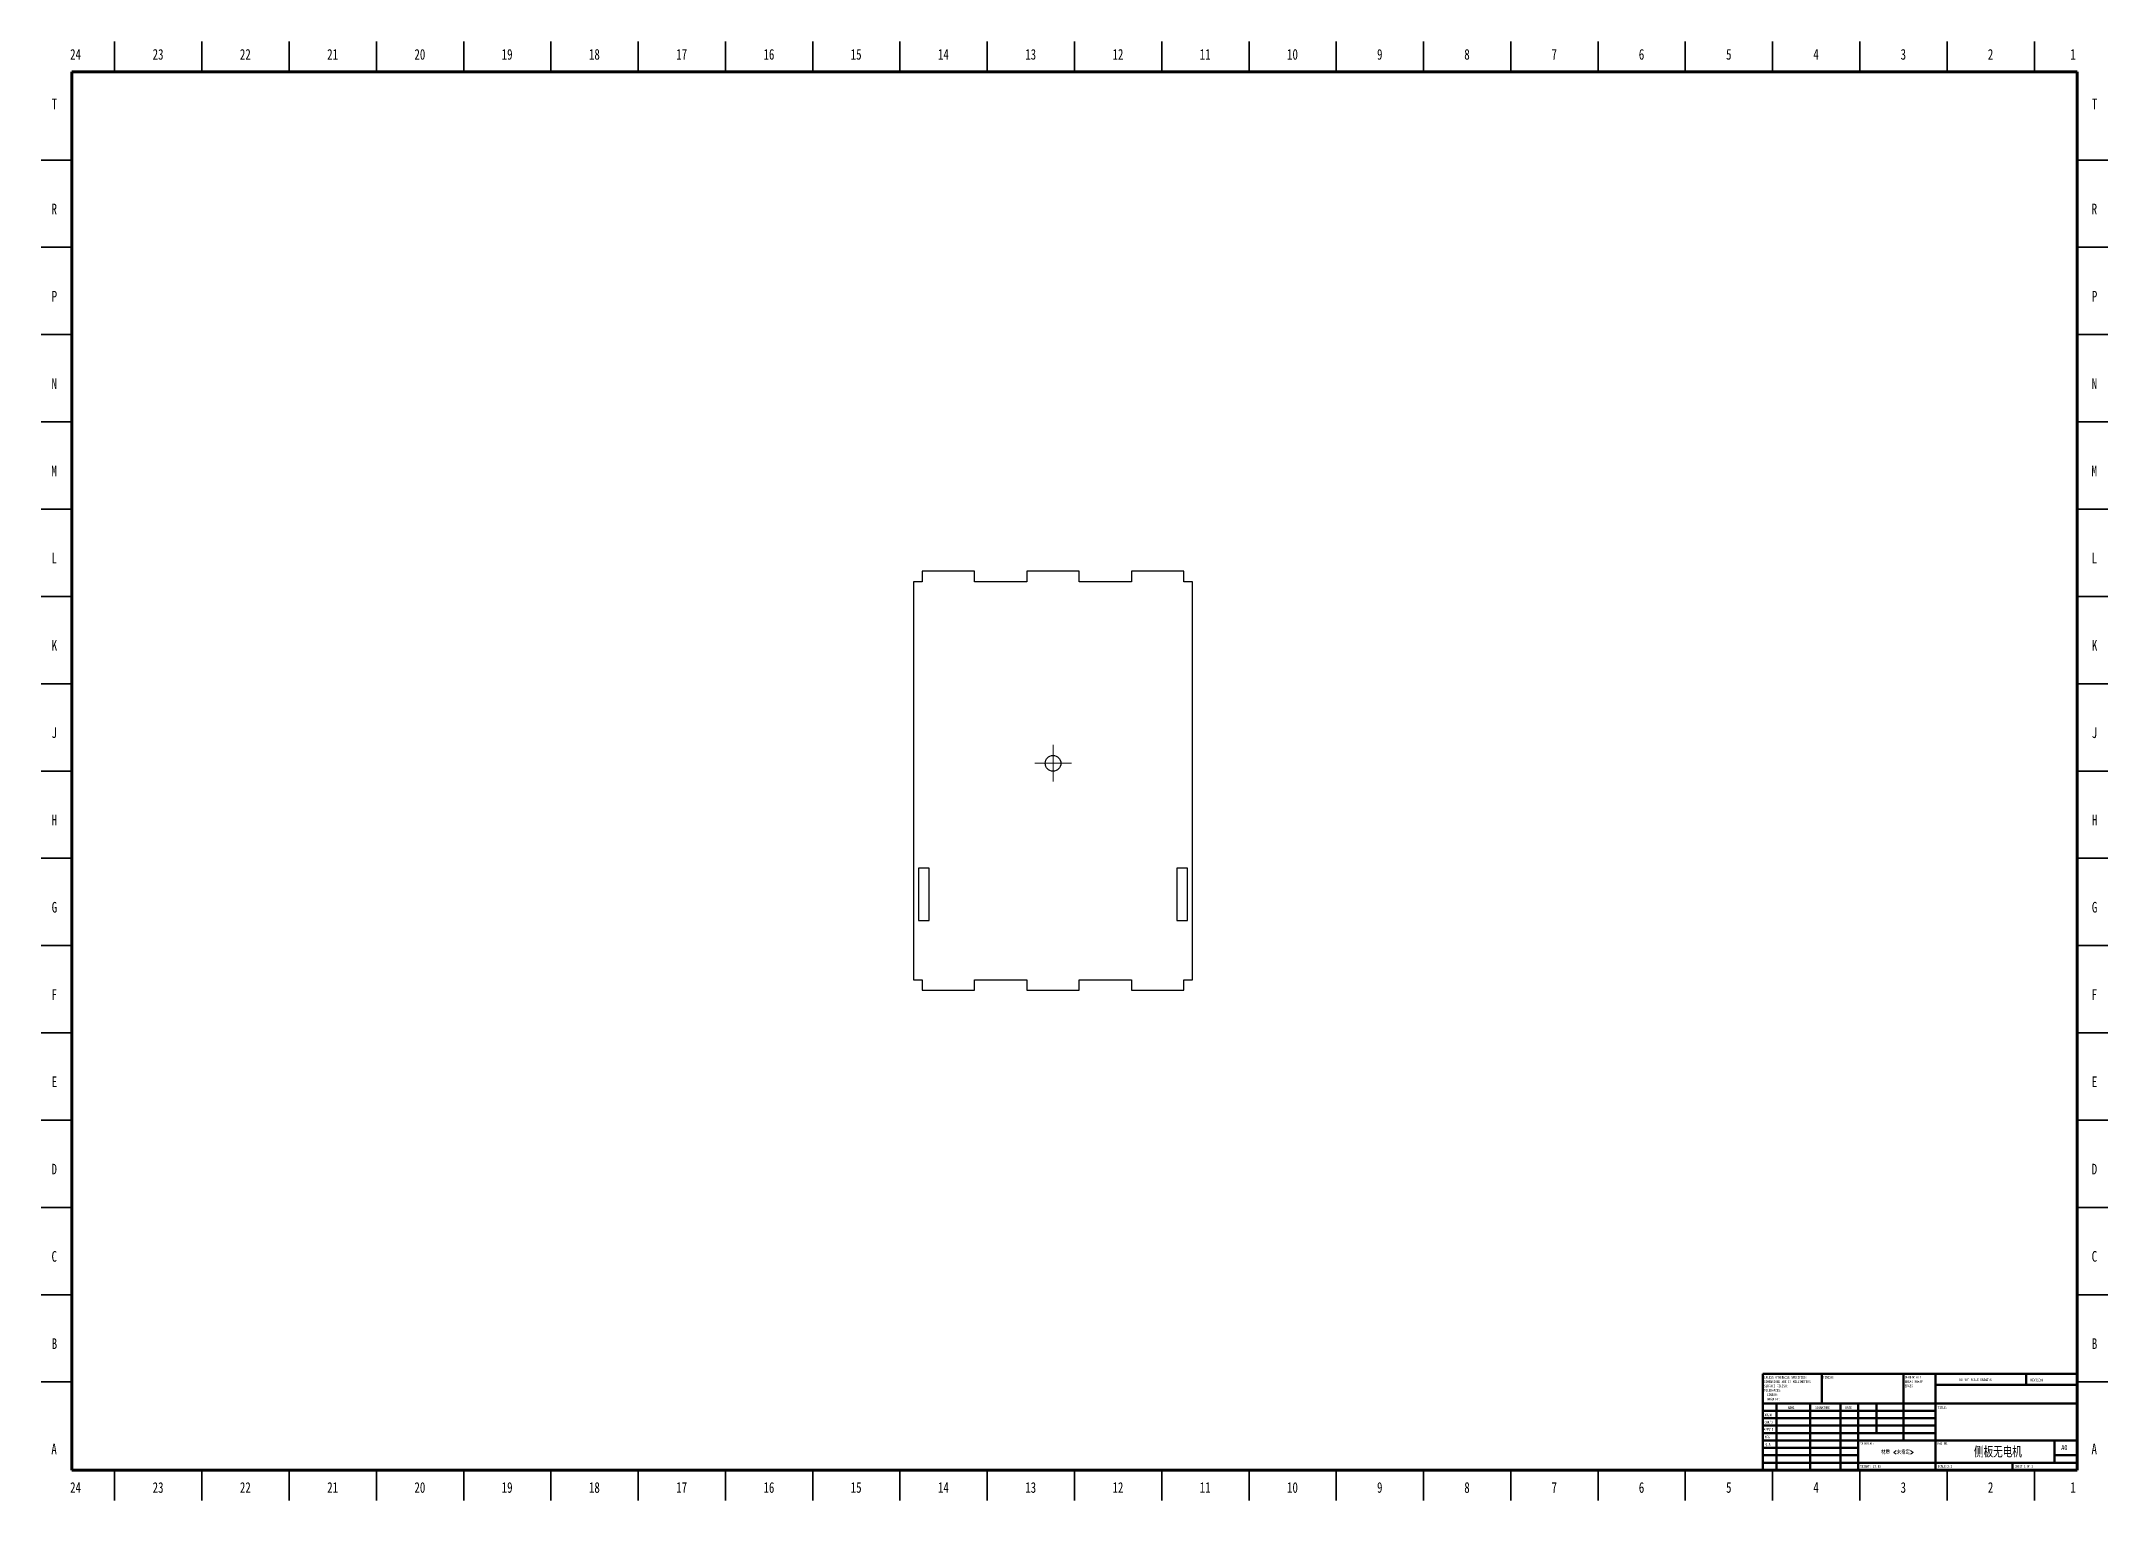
# Model space of a CAD drawing. Header units: millimetres. Extents: x 2 to 1186, y 2 to 838.
import ezdxf

# ---------------------------------------------------------------- set-up
doc = ezdxf.new("R2010")
doc.units = ezdxf.units.MM
doc.styles.add('SLDTEXTSTYLE0', font='TXT', dxfattribs={"width": 0.75})
doc.styles.add('SLDTEXTSTYLE1', font='TXT', dxfattribs={"width": 0.686449})
doc.styles.add('SLDTEXTSTYLE2', font='TXT', dxfattribs={"width": 0.6875})
doc.styles.add('SLDTEXTSTYLE3', font='TXT', dxfattribs={"width": 0.75, "bigfont": 'bigfont'})

# ---------------------------------------------------------------- blocks, each defined once
blk = doc.blocks.new('SW_CENTERMARKSYMBOL_0')
at = {"color": 0, "linetype": 'Continuous', "lineweight": 18}
for p, q in [((-6, 0), (-10.5, 0)), ((0, 0), (-6, 0)), ((0, 6), (0, 10.5)), ((0, 0), (0, 6)), ((0, 0), (0, -6)), ((0, 0), (6, 0)), ((6, 0), (10.5, 0)), ((0, -6), (0, -10.5))]:
    blk.add_line(p, q, dxfattribs=at)

msp = doc.modelspace()

# ---------------------------------------------------------------- linework, layer by layer
at = {"color": 7, "linetype": 'Continuous', "lineweight": 35}
for p, q in [((44.5, 821), (44.5, 838.5)), ((94.5, 821), (94.5, 838.5)), ((144.5, 821), (144.5, 838.5)), ((194.5, 821), (194.5, 838.5)), ((244.5, 821), (244.5, 838.5)), ((294.5, 821), (294.5, 838.5)), ((344.5, 821), (344.5, 838.5)), ((394.5, 821), (394.5, 838.5)), ((444.5, 821), (444.5, 838.5)), ((494.5, 821), (494.5, 838.5)), ((544.5, 821), (544.5, 838.5)), ((594.5, 838.5), (594.5, 821)), ((594.5, 821), (594.5, 838.5)), ((644.5, 821), (644.5, 838.5)), ((694.5, 821), (694.5, 838.5)), ((744.5, 821), (744.5, 838.5)), ((794.5, 821), (794.5, 838.5)), ((844.5, 821), (844.5, 838.5)), ((894.5, 821), (894.5, 838.5)), ((944.5, 821), (944.5, 838.5)), ((994.5, 821), (994.5, 838.5)), ((1044.5, 821), (1044.5, 838.5)), ((1094.5, 821), (1094.5, 838.5)), ((1144.5, 821), (1144.5, 838.5)), ((20, 770.5), (2.5, 770.5)), ((1169, 770.5), (1186.5, 770.5)), ((20, 720.5), (2.5, 720.5)), ((1169, 720.5), (1186.5, 720.5)), ((20, 670.5), (2.5, 670.5)), ((1169, 670.5), (1186.5, 670.5)), ((20, 620.5), (2.5, 620.5)), ((1169, 620.5), (1186.5, 620.5)), ((20, 570.5), (2.5, 570.5)), ((1169, 570.5), (1186.5, 570.5)), ((20, 520.5), (2.5, 520.5)), ((1169, 520.5), (1186.5, 520.5)), ((20, 470.5), (2.5, 470.5)), ((1169, 470.5), (1186.5, 470.5)), ((2.5, 420.5), (20, 420.5)), ((20, 420.5), (2.5, 420.5)), ((1186.5, 420.5), (1169, 420.5)), ((1169, 420.5), (1186.5, 420.5)), ((20, 370.5), (2.5, 370.5)), ((1169, 370.5), (1186.5, 370.5)), ((20, 320.5), (2.5, 320.5)), ((1169, 320.5), (1186.5, 320.5)), ((20, 270.5), (2.5, 270.5)), ((1169, 270.5), (1186.5, 270.5)), ((20, 220.5), (2.5, 220.5)), ((1169, 220.5), (1186.5, 220.5)), ((20, 170.5), (2.5, 170.5)), ((1169, 170.5), (1186.5, 170.5)), ((20, 120.5), (2.5, 120.5)), ((1169, 120.5), (1186.5, 120.5)), ((20, 70.5), (2.5, 70.5)), ((1169, 70.5), (1186.5, 70.5)), ((44.5, 20), (44.5, 2.5)), ((94.5, 20), (94.5, 2.5)), ((144.5, 20), (144.5, 2.5)), ((194.5, 20), (194.5, 2.5)), ((244.5, 20), (244.5, 2.5)), ((294.5, 20), (294.5, 2.5)), ((344.5, 20), (344.5, 2.5)), ((394.5, 20), (394.5, 2.5)), ((444.5, 20), (444.5, 2.5)), ((494.5, 20), (494.5, 2.5)), ((544.5, 20), (544.5, 2.5)), ((594.5, 2.5), (594.5, 20)), ((594.5, 20), (594.5, 2.5)), ((644.5, 20), (644.5, 2.5)), ((694.5, 20), (694.5, 2.5)), ((744.5, 20), (744.5, 2.5)), ((794.5, 20), (794.5, 2.5)), ((844.5, 20), (844.5, 2.5)), ((894.5, 20), (894.5, 2.5)), ((944.5, 20), (944.5, 2.5)), ((994.5, 20), (994.5, 2.5)), ((1044.5, 20), (1044.5, 2.5)), ((1094.5, 20), (1094.5, 2.5)), ((1144.5, 20), (1144.5, 2.5))]:
    msp.add_line(p, q, dxfattribs=at)
at = {"color": 7, "linetype": 'Continuous', "lineweight": 70}
for p, q in [((20, 20), (20, 821)), ((20, 821), (1169, 821)), ((1169, 821), (1169, 20)), ((1169, 20), (20, 20))]:
    msp.add_line(p, q, dxfattribs=at)
at = {"color": 7, "linetype": 'Continuous', "lineweight": 25}
for p, q in [((507.2, 534.9), (507.2, 528.9)), ((537.2, 534.9), (507.2, 534.9)), ((537.2, 528.9), (537.2, 534.9)), ((567.2, 534.9), (567.2, 528.9)), ((597.2, 534.9), (567.2, 534.9)), ((597.2, 528.9), (597.2, 534.9)), ((627.2, 534.9), (627.2, 528.9)), ((657.2, 534.9), (627.2, 534.9)), ((657.2, 528.9), (657.2, 534.9)), ((502.2, 528.9), (502.2, 300.9)), ((507.2, 528.9), (502.2, 528.9)), ((567.2, 528.9), (537.2, 528.9)), ((627.2, 528.9), (597.2, 528.9)), ((662.2, 528.9), (657.2, 528.9)), ((662.2, 300.9), (662.2, 528.9)), ((511.2, 364.9), (505.2, 364.9)), ((505.2, 364.9), (505.2, 334.9)), ((511.2, 334.9), (511.2, 364.9)), ((659.2, 364.9), (653.2, 364.9)), ((653.2, 364.9), (653.2, 334.9)), ((659.2, 334.9), (659.2, 364.9)), ((505.2, 334.9), (511.2, 334.9)), ((653.2, 334.9), (659.2, 334.9)), ((502.2, 300.9), (507.2, 300.9)), ((507.2, 300.9), (507.2, 294.9)), ((537.2, 300.9), (567.2, 300.9)), ((537.2, 294.9), (537.2, 300.9)), ((567.2, 300.9), (567.2, 294.9)), ((597.2, 300.9), (627.2, 300.9)), ((597.2, 294.9), (597.2, 300.9)), ((627.2, 300.9), (627.2, 294.9)), ((657.2, 300.9), (662.2, 300.9)), ((657.2, 294.9), (657.2, 300.9)), ((507.2, 294.9), (537.2, 294.9)), ((567.2, 294.9), (597.2, 294.9)), ((627.2, 294.9), (657.2, 294.9))]:
    msp.add_line(p, q, dxfattribs=at)
at = {"color": 7, "linetype": 'Continuous', "lineweight": 50}
for p, q in [((989, 75.2), (1169, 75.2)), ((989, 75.2), (989, 20)), ((1022.8, 58.2), (1022.8, 75.2)), ((1069.6, 75.2), (1069.6, 37)), ((1087.8, 75.2), (1087.8, 20)), ((1139.8, 68.9), (1139.8, 75.2)), ((1169, 68.9), (1087.8, 68.9)), ((1169, 58.2), (989, 58.2)), ((1087.8, 54), (989, 54)), ((1087.8, 49.8), (989, 49.8)), ((996.8, 58.2), (996.8, 20)), ((1016, 58.2), (1016, 20)), ((1033.4, 58.2), (1033.4, 20)), ((1043.6, 20), (1043.6, 58.2)), ((1054, 41.2), (1054, 58.2)), ((1087.8, 45.5), (989, 45.5)), ((1087.8, 41.2), (989, 41.2)), ((1043.6, 37), (989, 37)), ((1043.6, 37), (1169, 37)), ((1156, 24.2), (1156, 37)), ((1043.6, 32.7), (989, 32.7)), ((1043.6, 28.5), (989, 28.5)), ((989, 24.2), (1169, 24.2)), ((1132, 20), (1132, 24.2)), ((1169, 28.5), (1156, 28.5))]:
    msp.add_line(p, q, dxfattribs=at)
at = {"color": 7, "linetype": 'Continuous', "lineweight": 25}
msp.add_circle((582.2, 424.9), 4.5, dxfattribs=at)

# ---------------------------------------------------------------- block references
at = {"color": 7, "linetype": 'Continuous', "lineweight": 0}
msp.add_blockref('SW_CENTERMARKSYMBOL_0', (582.2, 424.9), dxfattribs=at)

# ---------------------------------------------------------------- texts
for s, insert, char_height, attachment_point, style in [('24', (22.1, 834.1), 6.1, 2, 'SLDTEXTSTYLE0'), ('23', (69.4, 834.1), 6.1, 2, 'SLDTEXTSTYLE0'), ('22', (119.4, 834.1), 6.1, 2, 'SLDTEXTSTYLE0'), ('21', (169.4, 834.1), 6.1, 2, 'SLDTEXTSTYLE0'), ('20', (219.4, 834.1), 6.1, 2, 'SLDTEXTSTYLE0'), ('19', (269.4, 834.1), 6.1, 2, 'SLDTEXTSTYLE0'), ('18', (319.4, 834.1), 6.1, 2, 'SLDTEXTSTYLE0'), ('17', (369.4, 834.1), 6.1, 2, 'SLDTEXTSTYLE0'), ('16', (419.4, 834.1), 6.1, 2, 'SLDTEXTSTYLE0'), ('15', (469.4, 834.1), 6.1, 2, 'SLDTEXTSTYLE0'), ('14', (519.4, 834.1), 6.1, 2, 'SLDTEXTSTYLE0'), ('13', (569.4, 834.1), 6.1, 2, 'SLDTEXTSTYLE0'), ('12', (619.4, 834.1), 6.1, 2, 'SLDTEXTSTYLE0'), ('11', (669.4, 834.1), 6.1, 2, 'SLDTEXTSTYLE0'), ('10', (719.4, 834.1), 6.1, 2, 'SLDTEXTSTYLE0'), ('9', (769.4, 834.1), 6.1, 2, 'SLDTEXTSTYLE0'), ('8', (819.4, 834.1), 6.1, 2, 'SLDTEXTSTYLE0'), ('7', (869.4, 834.1), 6.1, 2, 'SLDTEXTSTYLE0'), ('6', (919.4, 834.1), 6.1, 2, 'SLDTEXTSTYLE0'), ('5', (969.4, 834.1), 6.1, 2, 'SLDTEXTSTYLE0'), ('4', (1019.4, 834.1), 6.1, 2, 'SLDTEXTSTYLE0'), ('3', (1069.4, 834.1), 6.1, 2, 'SLDTEXTSTYLE0'), ('2', (1119.4, 834.1), 6.1, 2, 'SLDTEXTSTYLE0'), ('1', (1166.7, 834.1), 6.1, 2, 'SLDTEXTSTYLE0'), ('T', (10, 805.7), 6.1, 2, 'SLDTEXTSTYLE0'), ('T', (1179, 805.7), 6.1, 2, 'SLDTEXTSTYLE0'), ('R', (9.9, 745.5), 6.1, 2, 'SLDTEXTSTYLE0'), ('R', (1178.9, 745.5), 6.1, 2, 'SLDTEXTSTYLE0'), ('P', (10, 695.5), 6.1, 2, 'SLDTEXTSTYLE0'), ('P', (1179, 695.5), 6.1, 2, 'SLDTEXTSTYLE0'), ('N', (9.9, 645.5), 6.1, 2, 'SLDTEXTSTYLE0'), ('N', (1178.9, 645.5), 6.1, 2, 'SLDTEXTSTYLE0'), ('M', (9.8, 595.5), 6.1, 2, 'SLDTEXTSTYLE0'), ('M', (1178.8, 595.5), 6.1, 2, 'SLDTEXTSTYLE0'), ('L', (9.9, 545.5), 6.1, 2, 'SLDTEXTSTYLE0'), ('L', (1178.9, 545.5), 6.1, 2, 'SLDTEXTSTYLE0'), ('K', (10, 495.5), 6.1, 2, 'SLDTEXTSTYLE0'), ('K', (1179, 495.5), 6.1, 2, 'SLDTEXTSTYLE0'), ('J', (9.9, 445.5), 6.1, 2, 'SLDTEXTSTYLE0'), ('J', (1178.9, 445.5), 6.1, 2, 'SLDTEXTSTYLE0'), ('H', (10, 395.5), 6.1, 2, 'SLDTEXTSTYLE0'), ('H', (1179, 395.5), 6.1, 2, 'SLDTEXTSTYLE0'), ('G', (10, 345.5), 6.1, 2, 'SLDTEXTSTYLE0'), ('G', (1179, 345.5), 6.1, 2, 'SLDTEXTSTYLE0'), ('F', (9.9, 295.5), 6.1, 2, 'SLDTEXTSTYLE0'), ('F', (1178.9, 295.5), 6.1, 2, 'SLDTEXTSTYLE0'), ('E', (10, 245.5), 6.1, 2, 'SLDTEXTSTYLE0'), ('E', (1179, 245.5), 6.1, 2, 'SLDTEXTSTYLE0'), ('D', (9.9, 195.5), 6.1, 2, 'SLDTEXTSTYLE0'), ('D', (1178.9, 195.5), 6.1, 2, 'SLDTEXTSTYLE0'), ('C', (9.9, 145.5), 6.1, 2, 'SLDTEXTSTYLE0'), ('C', (1178.9, 145.5), 6.1, 2, 'SLDTEXTSTYLE0'), ('B', (10, 95.5), 6.1, 2, 'SLDTEXTSTYLE0'), ('B', (1179, 95.5), 6.1, 2, 'SLDTEXTSTYLE0'), ('UNLESS OTHERWISE SPECIFIED:', (989.6, 73.9), 1.5, 1, 'SLDTEXTSTYLE0'), ('DIMENSIONS ARE IN MILLIMETERS', (989.6, 71.4), 1.5, 1, 'SLDTEXTSTYLE0'), ('FINISH:', (1023.4, 73.9), 1.5, 1, 'SLDTEXTSTYLE0'), ('DEBURR AND', (1070.3, 74), 1.5, 1, 'SLDTEXTSTYLE0'), ('BREAK SHARP', (1070.3, 71.5), 1.5, 1, 'SLDTEXTSTYLE0'), ('DO NOT SCALE DRAWING', (1101.6, 72.5), 1.5, 1, 'SLDTEXTSTYLE0'), ('REVISION', (1142.3, 72.3), 1.5, 1, 'SLDTEXTSTYLE0'), ('TOLERANCES:', (989.6, 66.4), 1.5, 1, 'SLDTEXTSTYLE0'), ('SURFACE FINISH:', (989.6, 68.9), 1.5, 1, 'SLDTEXTSTYLE0'), ('ANGULAR:', (991.3, 61.4), 1.5, 1, 'SLDTEXTSTYLE0'), ('LINEAR:', (991.3, 63.9), 1.5, 1, 'SLDTEXTSTYLE0'), ('EDGES', (1070.3, 69), 1.5, 1, 'SLDTEXTSTYLE0'), ('DRAWN', (989.6, 52.4), 1.5, 1, 'SLDTEXTSTYLE1'), ("CHK'D", (989.9, 48.2), 1.5, 1, 'SLDTEXTSTYLE0'), ('NAME', (1003.3, 56.5), 1.5, 1, 'SLDTEXTSTYLE0'), ('SIGNATURE', (1019, 56.6), 1.5, 1, 'SLDTEXTSTYLE0'), ('DATE', (1036.2, 56.6), 1.5, 1, 'SLDTEXTSTYLE0'), ('TITLE:', (1089.1, 56.6), 1.5, 1, 'SLDTEXTSTYLE0'), ("APPV'D", (989.4, 44.1), 1.5, 1, 'SLDTEXTSTYLE0'), ('MFG', (990.1, 39.7), 1.5, 1, 'SLDTEXTSTYLE0'), ('Q.A', (990.5, 35.5), 1.5, 1, 'SLDTEXTSTYLE0'), ('MATERIAL:', (1044.6, 36), 1.5, 1, 'SLDTEXTSTYLE0'), ('DWG NO.', (1089, 36), 1.5, 1, 'SLDTEXTSTYLE0'), ('A', (9.8, 35.2), 6.1, 2, 'SLDTEXTSTYLE0'), ('材质 <未指定>', (1066, 31.5), 2.38, 2, 'SLDTEXTSTYLE3'), ('侧板无电机', (1123.6, 33.6), 6.35, 2, 'SLDTEXTSTYLE3'), ('A0', (1159.9, 34.4), 2.91, 1, 'SLDTEXTSTYLE0'), ('A', (1178.8, 35.2), 6.1, 2, 'SLDTEXTSTYLE0'), ('24', (22.1, 13.1), 6.1, 2, 'SLDTEXTSTYLE0'), ('23', (69.4, 13.1), 6.1, 2, 'SLDTEXTSTYLE0'), ('22', (119.4, 13.1), 6.1, 2, 'SLDTEXTSTYLE0'), ('21', (169.4, 13.1), 6.1, 2, 'SLDTEXTSTYLE0'), ('20', (219.4, 13.1), 6.1, 2, 'SLDTEXTSTYLE0'), ('19', (269.4, 13.1), 6.1, 2, 'SLDTEXTSTYLE0'), ('18', (319.4, 13.1), 6.1, 2, 'SLDTEXTSTYLE0'), ('17', (369.4, 13.1), 6.1, 2, 'SLDTEXTSTYLE0'), ('16', (419.4, 13.1), 6.1, 2, 'SLDTEXTSTYLE0'), ('15', (469.4, 13.1), 6.1, 2, 'SLDTEXTSTYLE0'), ('14', (519.4, 13.1), 6.1, 2, 'SLDTEXTSTYLE0'), ('13', (569.4, 13.1), 6.1, 2, 'SLDTEXTSTYLE0'), ('12', (619.4, 13.1), 6.1, 2, 'SLDTEXTSTYLE0'), ('11', (669.4, 13.1), 6.1, 2, 'SLDTEXTSTYLE0'), ('10', (719.4, 13.1), 6.1, 2, 'SLDTEXTSTYLE0'), ('9', (769.4, 13.1), 6.1, 2, 'SLDTEXTSTYLE0'), ('8', (819.4, 13.1), 6.1, 2, 'SLDTEXTSTYLE0'), ('7', (869.4, 13.1), 6.1, 2, 'SLDTEXTSTYLE0'), ('6', (919.4, 13.1), 6.1, 2, 'SLDTEXTSTYLE0'), ('5', (969.4, 13.1), 6.1, 2, 'SLDTEXTSTYLE0'), ('4', (1019.4, 13.1), 6.1, 2, 'SLDTEXTSTYLE0'), ('WEIGHT: 27.85', (1044.6, 22.9), 1.499, 1, 'SLDTEXTSTYLE0'), ('3', (1069.4, 13.1), 6.1, 2, 'SLDTEXTSTYLE0'), ('SCALE:2:1', (1089.1, 22.9), 1.5, 1, 'SLDTEXTSTYLE0'), ('2', (1119.4, 13.1), 6.1, 2, 'SLDTEXTSTYLE0'), ('SHEET 1 OF 1', (1133.5, 22.9), 1.5, 1, 'SLDTEXTSTYLE2'), ('1', (1166.7, 13.1), 6.1, 2, 'SLDTEXTSTYLE0')]:
    msp.add_mtext(s, dxfattribs=dict(at, insert=insert, char_height=char_height, attachment_point=attachment_point, style=style))

doc.saveas('drawing.dxf')
